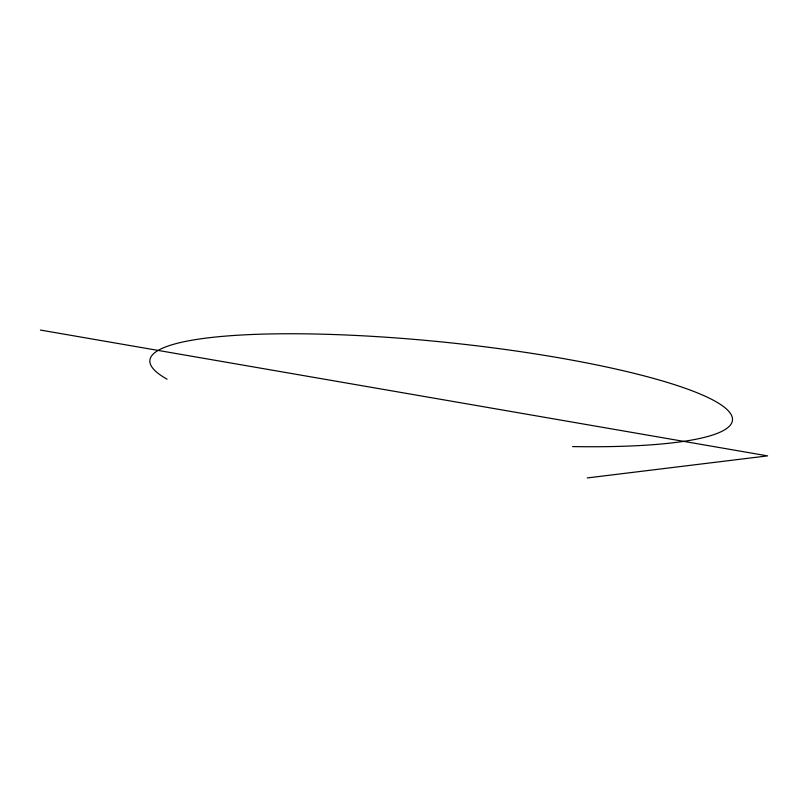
<?xml version="1.0" encoding="UTF-8"?>
<svg xmlns="http://www.w3.org/2000/svg" width="808" height="808" viewBox="0 0 808 808"><rect width="100%" height="100%" fill="white"/><g stroke="black" fill="none" stroke-linecap="round" stroke-linejoin="round"><path stroke-width="1.21" d="M587.254 477.942L767.6 455.884L40.4 330.058M167.084 379.204A292.637 48.167 5.9 0 1 331.734 334.462A292.637 48.167 5.9 0 1 706.222 396.688A292.637 48.167 5.9 0 1 572.569 446.582"/></g></svg>
